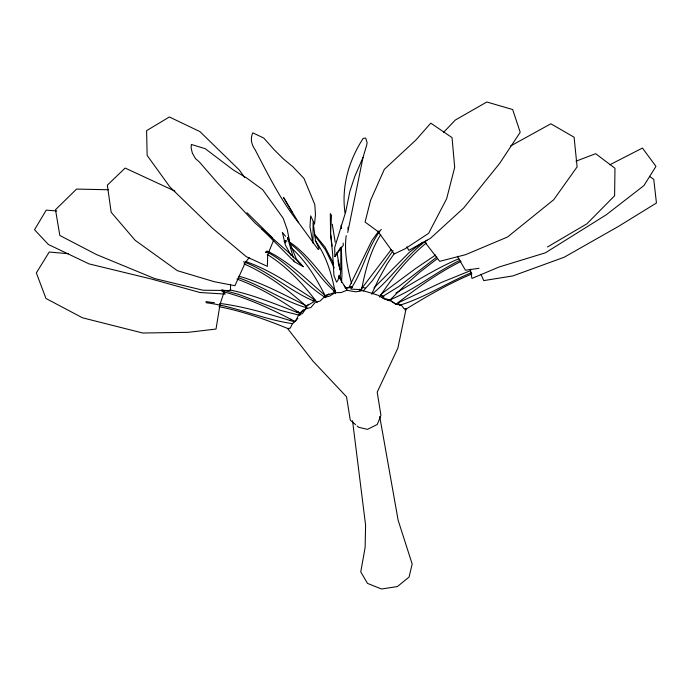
<?xml version="1.0" encoding="UTF-8"?>
<svg xmlns="http://www.w3.org/2000/svg" width="691" height="691" viewBox="0 0 691 691"><rect width="100%" height="100%" fill="white"/><g stroke="black" fill="none" stroke-linecap="round" stroke-linejoin="round"><path stroke-width="1.04" d="M341.406 246.963L341.95 275.355L341.432 282.524M340.87 247.603L340.758 269.922L340.05 278.257M347.953 229.291L348.109 227.166M346.226 235.614C344.04 251.61 347.323 267.832 351.529 283.25M363.008 157.47L347.728 232.478M381.251 229.334C367.258 247.205 363.328 270.336 350.752 289.028L361.6 289.728C365.237 270.604 370.195 251.213 380.715 234.62M339.117 276.236L337.882 280.33L336.603 282.153L333.934 275.605L332.699 254.452L330.566 233.593L331.49 215.385L330.315 213.579L330.548 233.359L332.077 246.134M224.307 291.343L220.084 304.178L216.015 329.046L188.28 332.328L142.726 333.01L82.462 317.791L45.96 298.477L36.347 272.902L49.225 252.025L68.262 253.718M273.722 239.941L267.685 254.746L267.365 266.363L246.307 256.681L212.569 228.324L169.908 186.985L147.14 155.423L146.596 130.651L169.381 116.969L199.967 131.636L239.164 169.839L244.709 177.561M371.628 294.124L378.685 279.104L387.357 263.556L394.449 253.312M340.568 247.551L334.919 256.473L334.677 247.559L345.673 211.938L349.853 191.459L354.785 176.473L362.853 157.842L366.619 145.456L367.128 142.752L365.694 138.062L363.12 138.416C348.955 160.364 341.233 186.501 345.008 212.768M379.514 297.087C392.6 277.074 407.759 258.209 426.321 243.007M393.058 250.608L372.414 280.632L363.267 290.937M378.953 230.846L371.957 240.416L349.326 286.713L352.393 287.465M334.919 256.473L343.367 245.21L343.151 243.102M359.881 290.876L391.331 249.425M289.883 320.702L291.041 319.19M249.131 257.657L245.314 262.597L234.931 285.72L214.124 281.66L177.337 270.673L135.194 240.347L111.165 212.258L107.347 185.153L125.149 168.06L174.875 191.105M443.432 132.491L455.352 120.018L486.81 102L512.67 109.541L520.211 132.266L499.576 163.482L463.67 208L430.45 238.326L408.778 250.392L406.921 246.739M373.978 287.879L409.651 252.06L422.788 242.126M236.927 279.069C259.531 287.145 280.14 299.842 299.92 313.256L303.427 309.663M305.526 307.504L306.925 306.07C284.709 295.161 262.813 282.869 238.853 276.184M436.859 257.009L398.906 286.463L381.518 297.156L389.283 300.732L404.149 286.126L419.86 272.133L437.282 258.676M297.856 318.482L294.755 321.324C271.554 309.145 247.594 297.899 222.105 291.438M372.397 293.822C392.315 277.687 406.058 255.195 427.047 240.14M244.053 263.867C267.158 274.12 287.56 289.391 306.208 306.277L308.618 304.247M312.617 300.853L314.224 299.497C292.068 285.495 270.431 269.982 245.426 261.431M381.467 293.891L415.757 268.436L435.701 254.953M299.92 313.256L307.201 307.892C282.783 301.112 262.122 285.53 238.136 277.73M324.666 297.614L326.333 296.491C307.435 280.321 289.84 261.993 267.158 251.032L265.525 252.129M510.589 145.982L550.865 123.793L574.1 137.215L577.106 166.902L553.741 199.708L507.531 236.996L465.639 254.659L439.709 261.345L424.369 241.453M404.771 309.896C426.382 296.534 448.476 283.716 471.962 273.895M306.208 306.277L314.491 301.328C289.313 290.902 269.188 271.425 243.595 261.742M395.883 293.027C416.526 280.995 436.842 268.048 458.902 258.728M547.488 246.972L586.918 223.815L614.601 195.76L614.981 168.284L595.677 153.687L575.974 161.184M296.465 312.505L298.227 311.494M285.772 242.817L284.277 241.427L286.014 240.451M290.989 247.689C305.975 260.827 316.314 278.283 325.262 295.869L328.881 293.856M333.399 291.326L335.213 290.324C320.27 273.843 308.091 254.366 289.304 241.833M609.885 164.752L642.449 148.047L655.949 166.384L643.96 185.568L606.249 214.797L545.432 252.794L498.971 267.046L471.936 278.43L470.346 269.17M460.983 261.431C437.679 273.023 416.526 288.415 395.969 304.256L389.499 299.954C414.799 289.944 435.719 271.969 460.128 260.3M471.582 272.651C447.207 282.619 425.008 297.536 399.657 305.223M325.262 295.869L335.481 292.146C318.145 277.627 307.866 256.43 289.382 243.094M470.545 270.63L441.774 282.299L398.137 302.865L400.037 305.396M346.398 288.069L351.166 286.705M265.586 252.5L267.331 252.146C289.494 263.85 304.601 284.657 325.746 297.735M313.101 300.36L315.226 300.041M478.975 268.307L465.423 270.241L457.373 256.292M284.277 241.427L287.041 241.073M345.215 288.182L350.492 287.586M108.271 189.757L76.563 189.084L55.496 209.727L59.832 235.484L96.498 254.564L154.629 278.559L203.076 290.246L230.552 290.496L230.526 284.286M56.809 210.954L46.211 210.15L34.55 229.749L48.37 244.493L89.001 263.884L151.407 279.026L200.062 292.526L225.301 294.072L221.535 290.255M205.892 301.613L214.452 302.736M219.807 303.435C245.331 306.666 270.043 314.431 294.616 321.825M292.768 323.673C263.202 319.544 235.761 306.398 206.056 302.727M218.961 306.666C242.999 311.313 266.147 319.7 288.778 328.907M229.861 289.918C254.288 295.092 277.471 304.843 300.689 313.8M361.868 287.292L365.47 288.095M359.553 289.227L361.6 289.728M299.954 315.381L280.892 310.509L238.404 294.288L221.966 289.849M261.457 228.712L294.487 261.777L303.289 266.752L296.353 258.995L287.603 237.497L293.338 257.726M267.253 254.443C287.119 266.778 303.254 284.07 317.195 302.658M649.488 176.36L653.755 179.358L656.45 203.016L618.298 226.493L564.15 257.251L512.921 275.899L483.743 280.606L480.91 274.232M380.603 294.539L384.075 297.018M386.684 298.875L389.283 300.732M303.012 266.415L289.624 253.26L255.091 223.046L217.535 182.916L199.5 162.117L195.398 158.507L192.409 153.255L191.131 148.09L191.364 144.471L205.175 148.66L233.359 170.012L246.747 178.053L262.692 189.731L283.241 218.313L287.283 229.723L289.469 241.047L287.534 238.689M355.623 424.689L350.268 420.093L346.545 396.824L312.902 361.039L287.603 328.536L290.298 328.113L292.397 323.647L295.774 320.693L298.728 314.837L302.468 313.55L305.69 308.842L310.915 307.486L315.519 302.045L319.881 301.198L323.803 297.45L329.598 296.163L335.075 292.673L341.06 292.578L346.727 290.298L355.908 291.818L362.36 290.617L367.802 292.043L378.348 295.351L384.585 299.168L390.458 300.533L396.098 304.36L401.264 305.007L403.933 308.583L406.092 308.773L397.895 348.039L377.208 392.134L380.931 415.403L377.286 424.464L367.5 429.361L358.689 427.306L357.161 426.002M246.972 212.698L272.651 237.998M314.44 234.163L325.012 247.058L333.58 263.677M285.599 236.331L282.369 232.401L285.34 244.942L290.928 255.229M298.624 222.701C280.753 200.442 268.065 174.555 254.919 149.351C251.403 144.73 250.125 138.157 252.82 132.845L263.746 138.045L274.033 149.601L283.215 158.74L292.984 166.842L303.971 178.416L314.794 204.519L315.476 214.469L314.535 224.178L310.691 215.868L309.965 226.924L312.988 243.102L313.101 222.036L315.537 240.684L319.095 248.777L318.214 249.546L298.624 222.701L283.448 197.306L292.138 212.232M314.604 235.268L325.418 249.753L334.263 267.901M347.409 290.496L338.383 276.4M315.2 240.632C326.636 256.093 331.905 275.035 335.506 293.658M293.468 259.902L294.487 261.777M287.603 237.497L289.469 241.047M338.91 275.251L341.777 280.822M344.17 285.469L345.604 288.251M338.149 260.412L339.912 269.965L336.923 252.301M379.73 416.578L398.146 520.297L412.173 564.011L409.098 577.028L397.368 586.573L381.484 589L367.491 583.385L360.754 571.872L365.124 547.514L365.599 525.272L352.531 420.733M335.204 242.178L332.267 224.178M341.596 228.358L341.268 225.206L341.484 228.306M338.236 261.483L338.504 264.67M370.549 200.39L365.081 222.053L378.167 231.701L394.215 253.942L405.211 248.734L428.619 233.342L446.636 198.766L454.687 167.377L452.044 137.613L430.795 123.145L415.904 140.014L384.317 169.347L370.549 200.39"/></g></svg>
